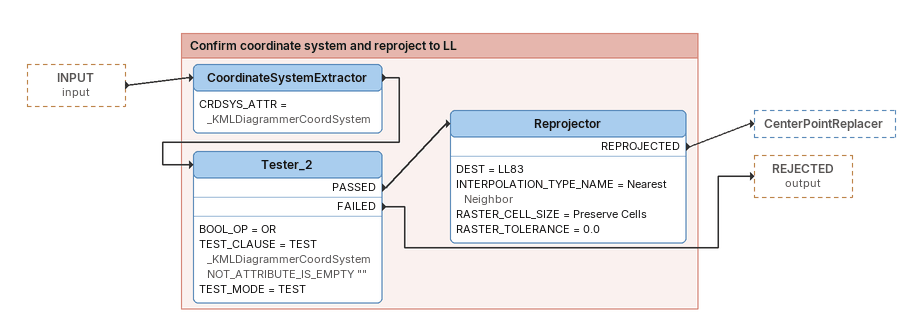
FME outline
INPUT (input) [outside]
    -> CoordinateSystemExtractor

Bookmark: Confirm coordinate system and reproject to LL
CoordinateSystemExtractor
    CRDSYS_ATTR = _KMLDiagrammerCoordSystem
    -> Tester_2
Tester_2
    BOOL_OP = OR
    TEST_CLAUSE = TEST _KMLDiagrammerCoordSystem NOT_ATTRIBUTE_IS_EMPTY ""
    TEST_MODE = TEST
    PASSED -> Reprojector
    FAILED -> REJECTED (output)
Reprojector
    DEST = LL83
    INTERPOLATION_TYPE_NAME = Nearest Neighbor
    RASTER_CELL_SIZE = Preserve Cells
    RASTER_TOLERANCE = 0.0
    REPROJECTED -> CenterPointReplacer
